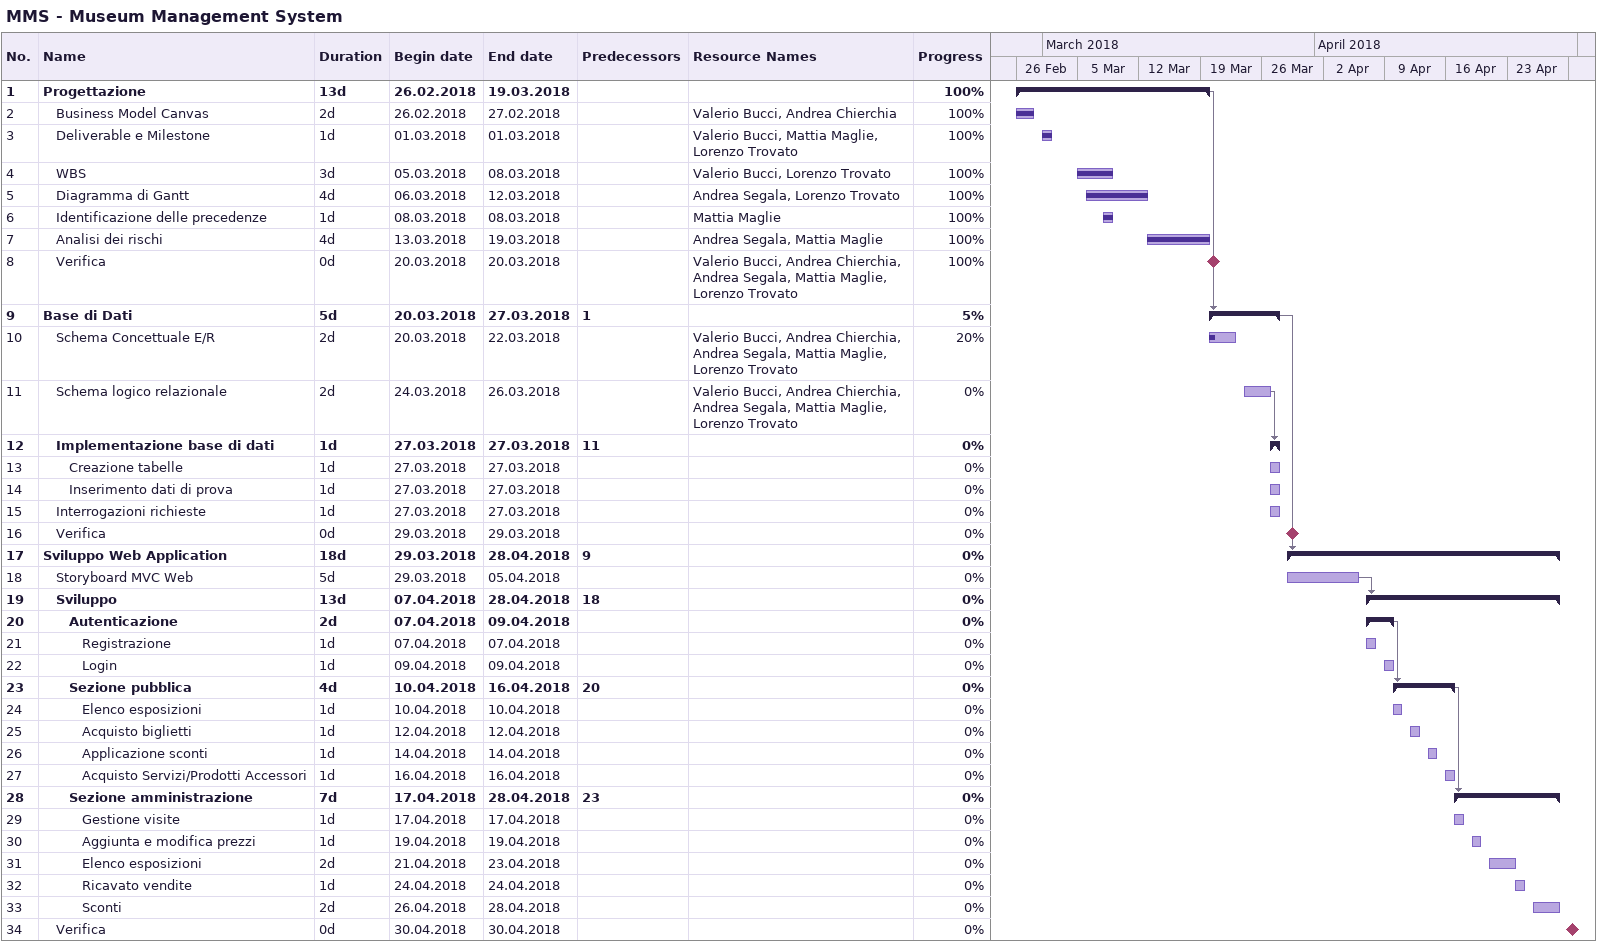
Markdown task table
MMS - Museum Management System

| ID | Level | Task | Duration | Start | Finish | Predecessors | Resources | % complete |
|---|---|---|---|---|---|---|---|---|
| 1 | 1 | **Progettazione** | 13d | 2018-02-26 | 2018-03-19 |  |  | 100 |
| 2 | 2 | Business Model Canvas | 2d | 2018-02-26 | 2018-02-27 |  | Valerio Bucci, Andrea Chierchia | 100 |
| 3 | 2 | Deliverable e Milestone | 1d | 2018-03-01 | 2018-03-01 |  | Valerio Bucci, Mattia Maglie, Lorenzo Trovato | 100 |
| 4 | 2 | WBS | 3d | 2018-03-05 | 2018-03-08 |  | Valerio Bucci, Lorenzo Trovato | 100 |
| 5 | 2 | Diagramma di Gantt | 4d | 2018-03-06 | 2018-03-12 |  | Andrea Segala, Lorenzo Trovato | 100 |
| 6 | 2 | Identificazione delle precedenze | 1d | 2018-03-08 | 2018-03-08 |  | Mattia Maglie | 100 |
| 7 | 2 | Analisi dei rischi | 4d | 2018-03-13 | 2018-03-19 |  | Andrea Segala, Mattia Maglie | 100 |
| 8 | 2 | Verifica | 0d | 2018-03-20 | 2018-03-20 |  | Valerio Bucci, Andrea Chierchia, Andrea Segala, Mattia Maglie, Lorenzo Trovato | 100 |
| 9 | 1 | **Base di Dati** | 5d | 2018-03-20 | 2018-03-27 | 1 |  | 5 |
| 10 | 2 | Schema Concettuale E/R | 2d | 2018-03-20 | 2018-03-22 |  | Valerio Bucci, Andrea Chierchia, Andrea Segala, Mattia Maglie, Lorenzo Trovato | 20 |
| 11 | 2 | Schema logico relazionale | 2d | 2018-03-24 | 2018-03-26 |  | Valerio Bucci, Andrea Chierchia, Andrea Segala, Mattia Maglie, Lorenzo Trovato | 0 |
| 12 | 2 | **Implementazione base di dati** | 1d | 2018-03-27 | 2018-03-27 | 11 |  | 0 |
| 13 | 3 | Creazione tabelle | 1d | 2018-03-27 | 2018-03-27 |  |  | 0 |
| 14 | 3 | Inserimento dati di prova | 1d | 2018-03-27 | 2018-03-27 |  |  | 0 |
| 15 | 2 | Interrogazioni richieste | 1d | 2018-03-27 | 2018-03-27 |  |  | 0 |
| 16 | 2 | Verifica | 0d | 2018-03-29 | 2018-03-29 |  |  | 0 |
| 17 | 1 | **Sviluppo Web Application** | 18d | 2018-03-29 | 2018-04-28 | 9 |  | 0 |
| 18 | 2 | Storyboard MVC Web | 5d | 2018-03-29 | 2018-04-05 |  |  | 0 |
| 19 | 2 | **Sviluppo** | 13d | 2018-04-07 | 2018-04-28 | 18 |  | 0 |
| 20 | 3 | **Autenticazione** | 2d | 2018-04-07 | 2018-04-09 |  |  | 0 |
| 21 | 4 | Registrazione | 1d | 2018-04-07 | 2018-04-07 |  |  | 0 |
| 22 | 4 | Login | 1d | 2018-04-09 | 2018-04-09 |  |  | 0 |
| 23 | 3 | **Sezione pubblica** | 4d | 2018-04-10 | 2018-04-16 | 20 |  | 0 |
| 24 | 4 | Elenco esposizioni | 1d | 2018-04-10 | 2018-04-10 |  |  | 0 |
| 25 | 4 | Acquisto biglietti | 1d | 2018-04-12 | 2018-04-12 |  |  | 0 |
| 26 | 4 | Applicazione sconti | 1d | 2018-04-14 | 2018-04-14 |  |  | 0 |
| 27 | 4 | Acquisto Servizi/Prodotti Accessori | 1d | 2018-04-16 | 2018-04-16 |  |  | 0 |
| 28 | 3 | **Sezione amministrazione** | 7d | 2018-04-17 | 2018-04-28 | 23 |  | 0 |
| 29 | 4 | Gestione visite | 1d | 2018-04-17 | 2018-04-17 |  |  | 0 |
| 30 | 4 | Aggiunta e modifica prezzi | 1d | 2018-04-19 | 2018-04-19 |  |  | 0 |
| 31 | 4 | Elenco esposizioni | 2d | 2018-04-21 | 2018-04-23 |  |  | 0 |
| 32 | 4 | Ricavato vendite | 1d | 2018-04-24 | 2018-04-24 |  |  | 0 |
| 33 | 4 | Sconti | 2d | 2018-04-26 | 2018-04-28 |  |  | 0 |
| 34 | 2 | Verifica | 0d | 2018-04-30 | 2018-04-30 |  |  | 0 |
